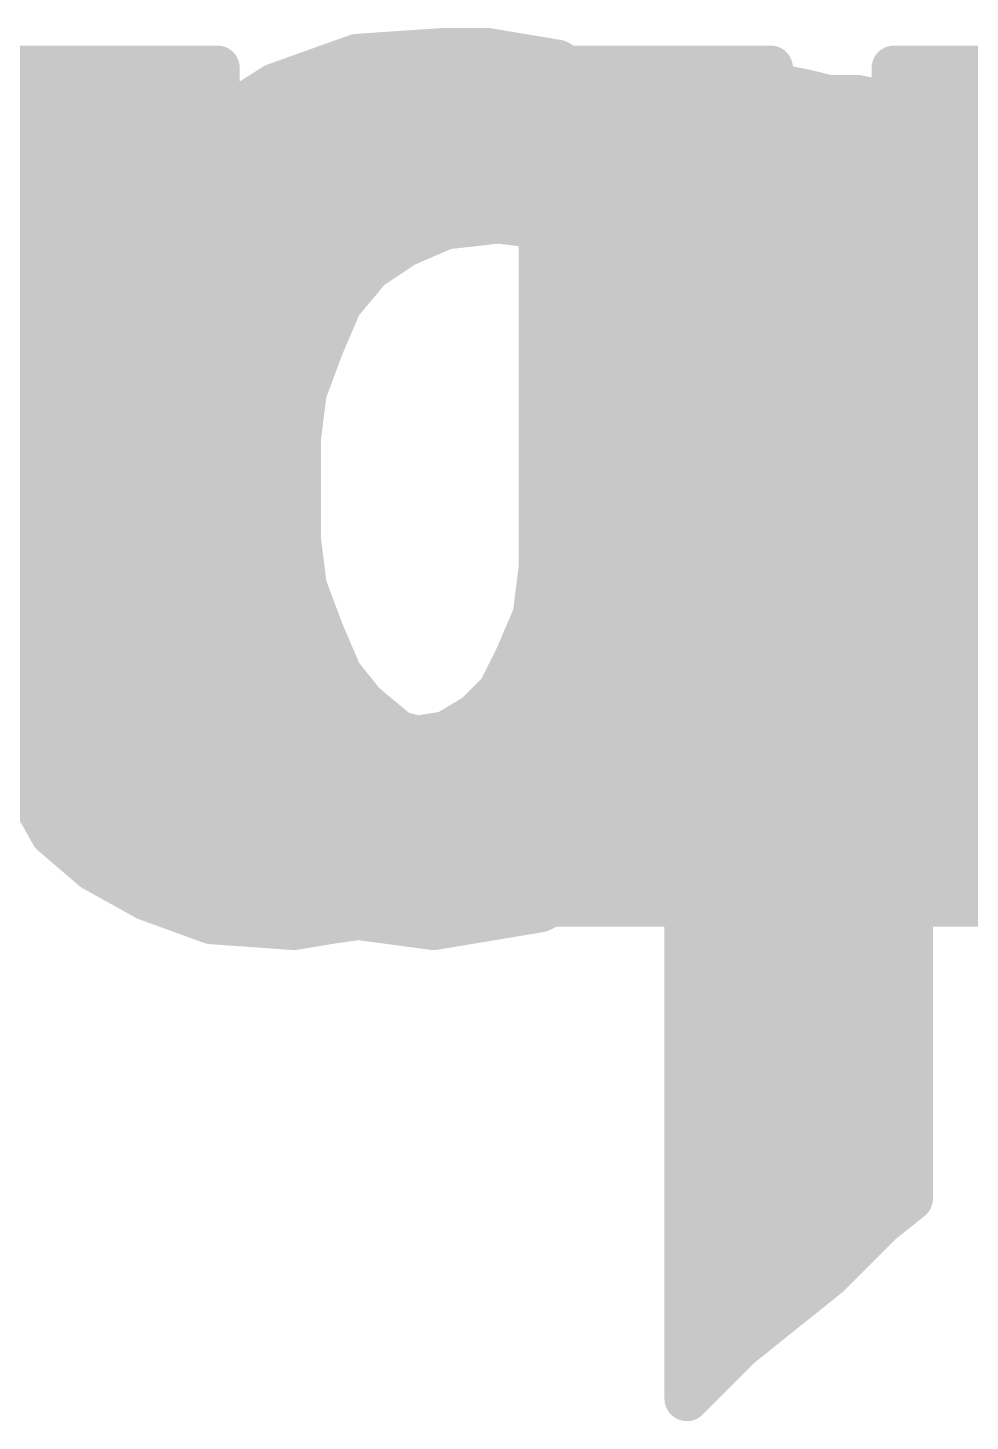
# Model space of a CAD drawing. Extents: x -27.9 to 58.7, y -12 to 40.1.
# Drawn here: x 15.107 to 16.708, y 19.874 to 22.24 of the extents above; entities that cross this region are included whole.
import ezdxf

# ---------------------------------------------------------------- set-up
doc = ezdxf.new("R2010")
doc.units = 0
doc.layers.add('21', color=41, linetype='CONTINUOUS')
doc.layers.add('22', color=40, linetype='CONTINUOUS')

msp = doc.modelspace()

# ---------------------------------------------------------------- linework, layer by layer
at = {"layer": '21', "const_width": 0.0762}
for points in [[(15.0486, 22.172), (15.4286, 22.172)], [(15.4286, 22.172), (15.4286, 21.372)], [(15.9786, 21.322), (15.9786, 22.172)], [(15.9786, 22.172), (16.3686, 22.172)], [(16.3686, 22.172), (16.3686, 20.752)], [(16.5786, 22.172), (16.9486, 22.172)], [(16.5786, 20.752), (16.5786, 22.172)], [(15.0486, 22.098), (15.4286, 22.098)], [(15.9786, 22.098), (16.3686, 22.098)], [(16.5786, 22.098), (16.9486, 22.098)], [(15.0486, 22.0218), (15.4286, 22.0218)], [(15.9786, 22.0218), (16.3686, 22.0218)], [(16.5786, 22.0218), (16.9486, 22.0218)], [(15.0486, 21.9456), (15.4286, 21.9456)], [(15.9786, 21.9456), (16.3686, 21.9456)], [(16.5786, 21.9456), (17.8535, 21.9456)], [(15.0486, 21.8694), (15.4286, 21.8694)], [(15.9786, 21.8694), (16.3686, 21.8694)], [(16.5786, 21.8694), (17.1076, 21.8694)], [(15.0486, 21.7932), (15.4286, 21.7932)], [(15.9786, 21.7932), (16.3686, 21.7932)], [(16.5786, 21.7932), (17.0333, 21.7932)], [(15.0486, 21.717), (15.4286, 21.717)], [(15.9786, 21.717), (16.3686, 21.717)], [(16.5786, 21.717), (16.9936, 21.717)], [(15.0486, 21.6408), (15.4286, 21.6408)], [(15.9786, 21.6408), (16.3686, 21.6408)], [(16.5786, 21.6408), (16.974, 21.6408)], [(15.0486, 21.5646), (15.4286, 21.5646)], [(15.9786, 21.5646), (16.3686, 21.5646)], [(16.5786, 21.5646), (16.9686, 21.5646)], [(15.0486, 21.4884), (15.4286, 21.4884)], [(15.9786, 21.4884), (16.3686, 21.4884)], [(16.5786, 21.4884), (16.9686, 21.4884)], [(15.0486, 21.4122), (15.4286, 21.4122)], [(15.9786, 21.4122), (16.3686, 21.4122)], [(16.5786, 21.4122), (16.9686, 21.4122)], [(15.4286, 21.372), (15.4486, 21.212)], [(15.0486, 21.336), (15.4331, 21.336)], [(15.9786, 21.336), (16.3686, 21.336)], [(16.5786, 21.336), (16.9686, 21.336)], [(15.9686, 21.242), (15.9786, 21.322)], [(15.0486, 21.2598), (15.4426, 21.2598)], [(15.9708, 21.2598), (16.3686, 21.2598)], [(16.5786, 21.2598), (16.9686, 21.2598)], [(15.9386, 21.172), (15.9686, 21.242)], [(15.4486, 21.212), (15.4586, 21.152)], [(15.0486, 21.1836), (15.4533, 21.1836)], [(15.0686, 21.062), (15.0486, 21.172)], [(15.9086, 21.112), (15.9386, 21.172)], [(15.9436, 21.1836), (16.3686, 21.1836)], [(16.5786, 21.1836), (16.9686, 21.1836)], [(15.4586, 21.152), (15.5186, 21.072)], [(15.0603, 21.1074), (15.4921, 21.1074)], [(15.8686, 21.072), (15.9086, 21.112)], [(15.904, 21.1074), (16.3686, 21.1074)], [(16.5786, 21.1074), (16.9686, 21.1074)], [(15.5186, 21.072), (15.5686, 21.042)], [(15.8186, 21.042), (15.8686, 21.072)], [(15.0986, 20.962), (15.0686, 21.062)], [(15.0778, 21.0312), (15.6234, 21.0312)], [(15.5686, 21.042), (15.6186, 21.032)], [(15.6186, 21.032), (15.6786, 21.022)], [(15.6786, 21.022), (15.7586, 21.032)], [(15.7522, 21.0312), (16.3686, 21.0312)], [(15.7586, 21.032), (15.8186, 21.042)], [(16.5786, 21.0312), (16.9686, 21.0312)], [(15.1486, 20.872), (15.0986, 20.962)], [(15.1025, 20.955), (16.3686, 20.955)], [(15.9886, 20.952), (15.9486, 20.892)], [(15.9986, 20.952), (15.9886, 20.952)], [(15.9986, 20.752), (15.9986, 20.952)], [(16.5786, 20.955), (16.9686, 20.955)], [(15.9486, 20.892), (15.9086, 20.842)], [(15.1448, 20.8788), (15.938, 20.8788)], [(15.2186, 20.812), (15.1486, 20.872)], [(15.9986, 20.8788), (16.3686, 20.8788)], [(16.5786, 20.8788), (16.9686, 20.8788)], [(15.9086, 20.842), (15.8586, 20.802)], [(15.3086, 20.762), (15.2186, 20.812)], [(15.2355, 20.8026), (15.8594, 20.8026)], [(15.8586, 20.802), (15.7986, 20.772)], [(15.9986, 20.8026), (16.3686, 20.8026)], [(16.5786, 20.8026), (16.9686, 20.8026)], [(15.4186, 20.722), (15.3086, 20.762)], [(15.7986, 20.772), (15.7486, 20.752)], [(15.7486, 20.752), (15.6886, 20.732)], [(16.3686, 20.752), (15.9986, 20.752)], [(16.9686, 20.752), (16.5786, 20.752)], [(15.4065, 20.7264), (15.6494, 20.7264)], [(15.5586, 20.712), (15.4186, 20.722)], [(15.6186, 20.722), (15.5586, 20.712)], [(15.6886, 20.732), (15.6186, 20.722)]]:
    msp.add_lwpolyline(points, dxfattribs=at)
at = {"layer": '21', "const_width": 0.0381}
for points in [[(15.4477, 22.172, 1), (15.4096, 22.172)], [(15.4286, 22.153, 1), (15.4286, 22.1911)], [(15.9977, 22.172, 1), (15.9596, 22.172)], [(15.9786, 22.1911, 1), (15.9786, 22.153)], [(16.3877, 22.172, 1), (16.3496, 22.172)], [(16.3686, 22.153, 1), (16.3686, 22.1911)], [(16.5786, 22.1911, 1), (16.5786, 22.153)], [(16.5977, 22.172, 1), (16.5596, 22.172)], [(15.4286, 22.079, 1), (15.4286, 22.1171)], [(15.9786, 22.1171, 1), (15.9786, 22.079)], [(16.3686, 22.079, 1), (16.3686, 22.1171)], [(16.5786, 22.1171, 1), (16.5786, 22.079)], [(15.4286, 22.0028, 1), (15.4286, 22.0409)], [(15.9786, 22.0409, 1), (15.9786, 22.0028)], [(16.3686, 22.0028, 1), (16.3686, 22.0409)], [(16.5786, 22.0409, 1), (16.5786, 22.0028)], [(15.4286, 21.9266, 1), (15.4286, 21.9647)], [(15.9786, 21.9647, 1), (15.9786, 21.9266)], [(16.3686, 21.9266, 1), (16.3686, 21.9647)], [(16.5786, 21.9647, 1), (16.5786, 21.9266)], [(15.4286, 21.8504, 1), (15.4286, 21.8885)], [(15.9786, 21.8885, 1), (15.9786, 21.8504)], [(16.3686, 21.8504, 1), (16.3686, 21.8885)], [(16.5786, 21.8885, 1), (16.5786, 21.8504)], [(15.4286, 21.7742, 1), (15.4286, 21.8123)], [(15.9786, 21.8123, 1), (15.9786, 21.7742)], [(16.3686, 21.7742, 1), (16.3686, 21.8123)], [(16.5786, 21.8123, 1), (16.5786, 21.7742)], [(15.4286, 21.698, 1), (15.4286, 21.7361)], [(15.9786, 21.7361, 1), (15.9786, 21.698)], [(16.3686, 21.698, 1), (16.3686, 21.7361)], [(16.5786, 21.7361, 1), (16.5786, 21.698)], [(15.4286, 21.6218, 1), (15.4286, 21.6599)], [(15.9786, 21.6599, 1), (15.9786, 21.6218)], [(16.3686, 21.6218, 1), (16.3686, 21.6599)], [(16.5786, 21.6599, 1), (16.5786, 21.6218)], [(15.4286, 21.5456, 1), (15.4286, 21.5837)], [(15.9786, 21.5837, 1), (15.9786, 21.5456)], [(16.3686, 21.5456, 1), (16.3686, 21.5837)], [(16.5786, 21.5837, 1), (16.5786, 21.5456)], [(15.4286, 21.4694, 1), (15.4286, 21.5075)], [(15.9786, 21.5075, 1), (15.9786, 21.4694)], [(16.3686, 21.4694, 1), (16.3686, 21.5075)], [(16.5786, 21.5075, 1), (16.5786, 21.4694)], [(15.4286, 21.3932, 1), (15.4286, 21.4313)], [(15.9786, 21.4313, 1), (15.9786, 21.3932)], [(16.3686, 21.3932, 1), (16.3686, 21.4313)], [(16.5786, 21.4313, 1), (16.5786, 21.3932)], [(15.4475, 21.3744, 1), (15.4097, 21.3696)], [(15.4096, 21.372, 1), (15.4477, 21.372)], [(15.4331, 21.317, 1), (15.4331, 21.3551)], [(15.9786, 21.3551, 1), (15.9786, 21.317)], [(16.3686, 21.317, 1), (16.3686, 21.3551)], [(16.5786, 21.3551, 1), (16.5786, 21.317)], [(15.9975, 21.3196, 1), (15.9597, 21.3244)], [(15.9596, 21.322, 1), (15.9977, 21.322)], [(15.4426, 21.2408, 1), (15.4426, 21.2789)], [(15.9708, 21.2789, 1), (15.9708, 21.2408)], [(16.3686, 21.2408, 1), (16.3686, 21.2789)], [(16.5786, 21.2789, 1), (16.5786, 21.2408)], [(15.9861, 21.2345, 1), (15.9511, 21.2495)], [(15.4674, 21.2151, 1), (15.4298, 21.2089)], [(15.9497, 21.2444, 1), (15.9875, 21.2396)], [(15.4297, 21.2096, 1), (15.4675, 21.2144)], [(15.4533, 21.1646, 1), (15.4533, 21.2027)], [(15.9556, 21.1635, 1), (15.9216, 21.1805)], [(15.9436, 21.2027, 1), (15.9436, 21.1646)], [(16.3686, 21.1646, 1), (16.3686, 21.2027)], [(16.5786, 21.2027, 1), (16.5786, 21.1646)], [(15.4738, 21.1634, 1), (15.4434, 21.1406)], [(15.9211, 21.1795, 1), (15.9561, 21.1645)], [(15.4398, 21.1489, 1), (15.4774, 21.1551)], [(15.4921, 21.0884, 1), (15.4921, 21.1265)], [(15.904, 21.1265, 1), (15.904, 21.0884)], [(15.8916, 21.1205, 1), (15.9256, 21.1035)], [(15.9221, 21.0985, 1), (15.8951, 21.1255)], [(16.3686, 21.0884, 1), (16.3686, 21.1265)], [(16.5786, 21.1265, 1), (16.5786, 21.0884)], [(15.5284, 21.0883, 1), (15.5088, 21.0557)], [(15.8784, 21.0557, 1), (15.8588, 21.0883)], [(15.5034, 21.0606, 1), (15.5338, 21.0834)], [(15.8551, 21.0855, 1), (15.8821, 21.0585)], [(15.5723, 21.0607, 1), (15.5649, 21.0233)], [(15.5588, 21.0257, 1), (15.5784, 21.0583)], [(15.6217, 21.0508, 1), (15.6155, 21.0132)], [(15.6149, 21.0133, 1), (15.6223, 21.0507)], [(15.6234, 21.0122, 1), (15.6234, 21.0503)], [(15.7522, 21.0503, 1), (15.7522, 21.0122)], [(15.7555, 21.0508, 1), (15.7617, 21.0132)], [(15.761, 21.0131, 1), (15.7562, 21.0509)], [(15.8088, 21.0583, 1), (15.8284, 21.0257)], [(15.8217, 21.0232, 1), (15.8155, 21.0608)], [(16.3686, 21.0122, 1), (16.3686, 21.0503)], [(16.5786, 21.0503, 1), (16.5786, 21.0122)], [(15.6762, 21.0409, 1), (15.681, 21.0031)], [(15.6755, 21.0032, 1), (15.6817, 21.0408)], [(15.1153, 20.9713, 1), (15.0819, 20.9527)], [(15.1025, 20.9741, 1), (15.1025, 20.936)], [(15.9886, 20.9711, 1), (15.9886, 20.933)], [(16.0045, 20.9414, 1), (15.9727, 20.9626)], [(16.0176, 20.952, 1), (15.9796, 20.952)], [(15.9986, 20.933, 1), (15.9986, 20.9711)], [(16.3686, 20.936, 1), (16.3686, 20.9741)], [(16.5786, 20.9741, 1), (16.5786, 20.936)], [(15.0804, 20.9565, 1), (15.1168, 20.9675)], [(15.9327, 20.9026, 1), (15.9645, 20.8814)], [(15.9635, 20.8801, 1), (15.9337, 20.9039)], [(15.1448, 20.8979, 1), (15.1448, 20.8598)], [(15.161, 20.8865, 1), (15.1362, 20.8575)], [(15.1319, 20.8627, 1), (15.1653, 20.8813)], [(15.938, 20.8598, 1), (15.938, 20.8979)], [(15.9986, 20.8979, 1), (15.9986, 20.8598)], [(16.3686, 20.8598, 1), (16.3686, 20.8979)], [(16.5786, 20.8979, 1), (16.5786, 20.8598)], [(15.8937, 20.8539, 1), (15.9235, 20.8301)], [(15.9205, 20.8271, 1), (15.8967, 20.8569)], [(15.2279, 20.8287, 1), (15.2093, 20.7953)], [(15.2062, 20.7975, 1), (15.231, 20.8265)], [(15.2355, 20.8217, 1), (15.2355, 20.7836)], [(15.8467, 20.8169, 1), (15.8705, 20.7871)], [(15.8671, 20.785, 1), (15.8501, 20.819)], [(15.8594, 20.7836, 1), (15.8594, 20.8217)], [(15.9986, 20.8217, 1), (15.9986, 20.7836)], [(16.3686, 20.7836, 1), (16.3686, 20.8217)], [(16.5786, 20.8217, 1), (16.5786, 20.7836)], [(15.3151, 20.7799, 1), (15.3021, 20.7441)], [(15.7901, 20.789, 1), (15.8071, 20.755)], [(15.8057, 20.7543, 1), (15.7915, 20.7897)], [(15.2993, 20.7453, 1), (15.3179, 20.7787)], [(15.7415, 20.7697, 1), (15.7557, 20.7343)], [(15.7546, 20.7339, 1), (15.7426, 20.7701)], [(15.9986, 20.7711, 1), (15.9986, 20.733)], [(16.3686, 20.733, 1), (16.3686, 20.7711)], [(16.5786, 20.7711, 1), (16.5786, 20.733)], [(15.4065, 20.7455, 1), (15.4065, 20.7074)], [(15.42, 20.741, 1), (15.4172, 20.703)], [(15.4121, 20.7041, 1), (15.4251, 20.7399)], [(15.6159, 20.7409, 1), (15.6213, 20.7031)], [(15.6217, 20.7032, 1), (15.6155, 20.7408)], [(15.6494, 20.7074, 1), (15.6494, 20.7455)], [(15.6826, 20.7501, 1), (15.6946, 20.7139)], [(15.6913, 20.7131, 1), (15.6859, 20.7509)], [(15.9796, 20.752, 1), (16.0176, 20.752)], [(16.3496, 20.752, 1), (16.3877, 20.752)], [(16.5596, 20.752, 1), (16.5977, 20.752)], [(15.5555, 20.7308, 1), (15.5617, 20.6932)], [(15.5572, 20.693, 1), (15.56, 20.731)]]:
    msp.add_lwpolyline(points, format="xyb", dxfattribs=at)
at = {"layer": '22', "const_width": 0.0762}
for points in [[(15.6666, 22.192), (15.5266, 22.142)], [(15.8166, 22.202), (15.6666, 22.192)], [(15.8866, 22.202), (15.8166, 22.202)], [(16.0066, 22.182), (15.8866, 22.202)], [(16.1066, 22.122), (16.0066, 22.182)], [(15.6168, 22.1742), (16.0196, 22.1742)], [(16.3366, 22.152), (16.2366, 22.172)], [(16.2366, 22.172), (16.2366, 21.992)], [(15.5266, 22.142), (15.4166, 22.072)], [(16.3766, 22.142), (16.3366, 22.152)], [(16.4266, 22.132), (16.3766, 22.142)], [(16.1566, 22.082), (16.1066, 22.122)], [(16.4666, 22.122), (16.4266, 22.132)], [(16.5166, 22.122), (16.4666, 22.122)], [(16.5666, 22.112), (16.5166, 22.122)], [(16.6066, 22.102), (16.5666, 22.112)], [(15.4575, 22.098), (16.1366, 22.098)], [(16.2366, 22.098), (16.6066, 22.098)], [(16.6066, 20.252), (16.6066, 22.102)], [(15.4166, 22.072), (15.3266, 21.972)], [(16.1966, 22.042), (16.1566, 22.082)], [(16.2366, 21.992), (16.1966, 22.042)], [(15.3714, 22.0218), (16.2128, 22.0218)], [(16.2366, 22.0218), (16.6066, 22.0218)], [(15.3266, 21.972), (15.2566, 21.862)], [(15.3098, 21.9456), (16.6066, 21.9456)], [(15.7466, 21.872), (15.8166, 21.902)], [(15.8166, 21.902), (15.9066, 21.912)], [(15.9066, 21.912), (15.9866, 21.902)], [(15.9866, 21.902), (16.0666, 21.872)], [(15.2566, 21.862), (15.2166, 21.732)], [(15.2613, 21.8694), (15.7427, 21.8694)], [(15.6866, 21.832), (15.7466, 21.872)], [(16.0666, 21.872), (16.1166, 21.832)], [(16.0699, 21.8694), (16.6066, 21.8694)], [(15.6366, 21.772), (15.6866, 21.832)], [(16.1166, 21.832), (16.1666, 21.772)], [(15.2354, 21.7932), (15.6543, 21.7932)], [(16.1489, 21.7932), (16.6066, 21.7932)], [(15.6066, 21.702), (15.6366, 21.772)], [(16.1666, 21.772), (16.1966, 21.702)], [(15.2166, 21.732), (15.1866, 21.592)], [(15.2134, 21.717), (15.613, 21.717)], [(16.1902, 21.717), (16.6066, 21.717)], [(15.5766, 21.622), (15.6066, 21.702)], [(16.1966, 21.702), (16.2266, 21.622)], [(15.1971, 21.6408), (15.5837, 21.6408)], [(16.2196, 21.6408), (16.6066, 21.6408)], [(15.5666, 21.542), (15.5766, 21.622)], [(16.2266, 21.622), (16.2366, 21.542)], [(15.1866, 21.592), (15.1766, 21.442)], [(15.1848, 21.5646), (15.5694, 21.5646)], [(16.2338, 21.5646), (16.6066, 21.5646)], [(15.5666, 21.452), (15.5666, 21.542)], [(16.2366, 21.542), (16.2366, 21.372)], [(15.1797, 21.4884), (15.5666, 21.4884)], [(16.2366, 21.4884), (16.6066, 21.4884)], [(15.5666, 21.452), (15.1766, 21.442)], [(15.1766, 21.442), (15.5666, 21.452)], [(15.5666, 21.372), (15.5666, 21.452)], [(15.1766, 21.442), (15.1866, 21.302)], [(15.1787, 21.4122), (15.5666, 21.4122)], [(16.2366, 21.4122), (16.6066, 21.4122)], [(15.5766, 21.292), (15.5666, 21.372)], [(16.2366, 21.372), (16.1966, 21.212)], [(15.1842, 21.336), (15.5711, 21.336)], [(16.2276, 21.336), (16.6066, 21.336)], [(15.1866, 21.302), (15.2166, 21.172)], [(15.6066, 21.212), (15.5766, 21.292)], [(15.1963, 21.2598), (15.5887, 21.2598)], [(16.2086, 21.2598), (16.6066, 21.2598)], [(15.2666, 21.052), (15.6066, 21.212)], [(15.6066, 21.212), (15.2666, 21.052)], [(15.6366, 21.142), (15.6066, 21.212)], [(16.1966, 21.212), (16.1666, 21.142)], [(15.2139, 21.1836), (15.5463, 21.1836)], [(15.2166, 21.172), (15.2666, 21.052)], [(15.5463, 21.1836), (15.6188, 21.1836)], [(16.1844, 21.1836), (16.6066, 21.1836)], [(15.6766, 21.092), (15.6366, 21.142)], [(16.1666, 21.142), (16.1166, 21.092)], [(15.2435, 21.1074), (15.3843, 21.1074)], [(15.3843, 21.1074), (15.6643, 21.1074)], [(16.132, 21.1074), (16.6066, 21.1074)], [(15.7366, 21.042), (15.6766, 21.092)], [(16.1166, 21.092), (16.0566, 21.042)], [(15.2666, 21.052), (15.3266, 20.942)], [(15.2779, 21.0312), (15.7798, 21.0312)], [(15.8166, 21.022), (15.7366, 21.042)], [(15.8966, 21.012), (15.8166, 21.022)], [(15.9866, 21.022), (15.8966, 21.012)], [(16.0566, 21.042), (15.9866, 21.022)], [(16.0188, 21.0312), (16.6066, 21.0312)], [(15.3195, 20.955), (16.6066, 20.955)], [(15.3266, 20.942), (15.4166, 20.852)], [(16.1366, 20.832), (16.2166, 20.932)], [(16.2166, 20.932), (16.2266, 20.932)], [(16.2266, 20.932), (16.2266, 19.912)], [(15.3898, 20.8788), (16.174, 20.8788)], [(16.2266, 20.8788), (16.6066, 20.8788)], [(15.4166, 20.852), (15.5266, 20.772)], [(16.0366, 20.772), (16.1366, 20.832)], [(15.4845, 20.8026), (16.0876, 20.8026)], [(16.2266, 20.8026), (16.6066, 20.8026)], [(15.5266, 20.772), (15.6466, 20.732)], [(15.9766, 20.742), (16.0366, 20.772)], [(15.7966, 20.712), (15.9766, 20.742)], [(15.6466, 20.732), (15.7966, 20.712)], [(15.6886, 20.7264), (15.883, 20.7264)], [(16.2266, 20.7264), (16.6066, 20.7264)], [(16.2266, 20.6502), (16.6066, 20.6502)], [(16.2266, 20.574), (16.6066, 20.574)], [(16.2266, 20.4978), (16.6066, 20.4978)], [(16.2266, 20.4216), (16.6066, 20.4216)], [(16.2266, 20.3454), (16.6066, 20.3454)], [(16.2266, 20.2692), (16.6066, 20.2692)], [(16.5566, 20.212), (16.6066, 20.252)], [(16.4666, 20.122), (16.5566, 20.212)], [(16.2266, 20.193), (16.5376, 20.193)], [(16.2266, 20.1168), (16.4601, 20.1168)], [(16.3166, 20.002), (16.4666, 20.122)], [(16.2266, 20.0406), (16.3649, 20.0406)], [(16.2266, 19.912), (16.3166, 20.002)], [(16.2266, 19.9644), (16.279, 19.9644)]]:
    msp.add_lwpolyline(points, dxfattribs=at)
at = {"layer": '22', "const_width": 0.0381}
for points in [[(15.6653, 22.211, 1), (15.6679, 22.173)], [(15.673, 22.1741, 1), (15.6602, 22.2099)], [(15.8166, 22.2211, 1), (15.8166, 22.183)], [(15.8179, 22.183, 1), (15.8153, 22.221)], [(15.8897, 22.2208, 1), (15.8835, 22.1832)], [(15.8866, 22.183, 1), (15.8866, 22.2211)], [(16.0164, 22.1983, 1), (15.9968, 22.1657)], [(16.0035, 22.1632, 1), (16.0097, 22.2008)], [(15.6168, 22.1933, 1), (15.6168, 22.1552)], [(16.0196, 22.1552, 1), (16.0196, 22.1933)], [(16.2403, 22.1907, 1), (16.2329, 22.1533)], [(16.2556, 22.172, 1), (16.2175, 22.172)], [(15.5202, 22.1599, 1), (15.533, 22.1241)], [(15.5368, 22.1259, 1), (15.5164, 22.1581)], [(16.3412, 22.1705, 1), (16.332, 22.1335)], [(16.3329, 22.1333, 1), (16.3403, 22.1707)], [(16.3803, 22.1607, 1), (16.3729, 22.1233)], [(16.372, 22.1235, 1), (16.3812, 22.1605)], [(16.1185, 22.1369, 1), (16.0947, 22.1071)], [(16.0968, 22.1057, 1), (16.1164, 22.1383)], [(16.4312, 22.1505, 1), (16.422, 22.1135)], [(16.4229, 22.1133, 1), (16.4303, 22.1507)], [(16.4666, 22.141, 1), (16.4666, 22.1029)], [(16.462, 22.1035, 1), (16.4712, 22.1405)], [(16.5203, 22.1407, 1), (16.5129, 22.1033)], [(16.5166, 22.1029, 1), (16.5166, 22.141)], [(16.5712, 22.1305, 1), (16.562, 22.0935)], [(16.5629, 22.0933, 1), (16.5703, 22.1307)], [(15.4575, 22.1171, 1), (15.4575, 22.079)], [(16.1366, 22.079, 1), (16.1366, 22.1171)], [(16.2366, 22.1171, 1), (16.2366, 22.079)], [(16.6257, 22.102, 1), (16.5876, 22.102)], [(16.602, 22.0835, 1), (16.6112, 22.1205)], [(16.6066, 22.079, 1), (16.6066, 22.1171)], [(15.4064, 22.0881, 1), (15.4268, 22.0559)], [(15.4308, 22.0593, 1), (15.4024, 22.0847)], [(16.1701, 22.0955, 1), (16.1431, 22.0685)], [(16.1447, 22.0671, 1), (16.1685, 22.0969)], [(16.2115, 22.0539, 1), (16.1817, 22.0301)], [(15.3714, 22.0409, 1), (15.3714, 22.0028)], [(16.1831, 22.0285, 1), (16.2101, 22.0555)], [(16.2128, 22.0028, 1), (16.2128, 22.0409)], [(16.2366, 22.0409, 1), (16.2366, 22.0028)], [(16.6066, 22.0028, 1), (16.6066, 22.0409)], [(15.3427, 21.9618, 1), (15.3105, 21.9822)], [(16.2175, 21.992, 1), (16.2556, 21.992)], [(16.2217, 21.9801, 1), (16.2515, 22.0039)], [(15.3098, 21.9647, 1), (15.3098, 21.9266)], [(15.3124, 21.9847, 1), (15.3408, 21.9593)], [(16.6066, 21.9266, 1), (16.6066, 21.9647)], [(15.8145, 21.9209, 1), (15.8187, 21.8831)], [(15.8241, 21.8845, 1), (15.8091, 21.9195)], [(15.909, 21.9309, 1), (15.9042, 21.8931)], [(15.9087, 21.8931, 1), (15.9045, 21.9309)], [(15.9933, 21.9198, 1), (15.9799, 21.8842)], [(15.9842, 21.8831, 1), (15.989, 21.9209)], [(15.2405, 21.8722, 1), (15.2727, 21.8518)], [(15.2748, 21.8564, 1), (15.2384, 21.8676)], [(15.2613, 21.8885, 1), (15.2613, 21.8504)], [(15.7391, 21.8895, 1), (15.7541, 21.8545)], [(15.7572, 21.8561, 1), (15.736, 21.8879)], [(15.7427, 21.8504, 1), (15.7427, 21.8885)], [(16.0785, 21.8869, 1), (16.0547, 21.8571)], [(16.0699, 21.8885, 1), (16.0699, 21.8504)], [(16.0599, 21.8542, 1), (16.0733, 21.8898)], [(16.6066, 21.8504, 1), (16.6066, 21.8885)], [(15.676, 21.8479, 1), (15.6972, 21.8161)], [(15.7012, 21.8198, 1), (15.672, 21.8442)], [(16.1312, 21.8442, 1), (16.102, 21.8198)], [(16.1047, 21.8171, 1), (16.1285, 21.8469)], [(15.2354, 21.8123, 1), (15.2354, 21.7742)], [(15.6543, 21.7742, 1), (15.6543, 21.8123)], [(16.1489, 21.8123, 1), (16.1489, 21.7742)], [(16.6066, 21.7742, 1), (16.6066, 21.8123)], [(15.622, 21.7842, 1), (15.6512, 21.7598)], [(15.6541, 21.7645, 1), (15.6191, 21.7795)], [(16.1841, 21.7795, 1), (16.1491, 21.7645)], [(16.152, 21.7598, 1), (16.1812, 21.7842)], [(15.2352, 21.728, 1), (15.198, 21.736)], [(15.2134, 21.7361, 1), (15.2134, 21.698)], [(15.1984, 21.7376, 1), (15.2348, 21.7264)], [(15.613, 21.698, 1), (15.613, 21.7361)], [(16.1902, 21.7361, 1), (16.1902, 21.698)], [(16.6066, 21.698, 1), (16.6066, 21.7361)], [(15.5891, 21.7095, 1), (15.6241, 21.6945)], [(15.6244, 21.6953, 1), (15.5888, 21.7087)], [(16.2144, 21.7087, 1), (16.1788, 21.6953)], [(16.1791, 21.6945, 1), (16.2141, 21.7095)], [(15.1971, 21.6599, 1), (15.1971, 21.6218)], [(15.5837, 21.6218, 1), (15.5837, 21.6599)], [(16.2196, 21.6599, 1), (16.2196, 21.6218)], [(16.6066, 21.6218, 1), (16.6066, 21.6599)], [(15.5955, 21.6196, 1), (15.5577, 21.6244)], [(16.2455, 21.6244, 1), (16.2077, 21.6196)], [(15.2056, 21.5907, 1), (15.1676, 21.5933)], [(15.5588, 21.6287, 1), (15.5944, 21.6153)], [(16.2088, 21.6153, 1), (16.2444, 21.6287)], [(15.168, 21.596, 1), (15.2052, 21.588)], [(15.1848, 21.5837, 1), (15.1848, 21.5456)], [(15.5694, 21.5456, 1), (15.5694, 21.5837)], [(16.2338, 21.5837, 1), (16.2338, 21.5456)], [(16.6066, 21.5456, 1), (16.6066, 21.5837)], [(15.5857, 21.542, 1), (15.5476, 21.542)], [(15.5477, 21.5444, 1), (15.5855, 21.5396)], [(16.2556, 21.542, 1), (16.2175, 21.542)], [(16.2177, 21.5396, 1), (16.2555, 21.5444)], [(15.1797, 21.5075, 1), (15.1797, 21.4694)], [(15.5666, 21.4694, 1), (15.5666, 21.5075)], [(16.2366, 21.5075, 1), (16.2366, 21.4694)], [(16.6066, 21.4694, 1), (16.6066, 21.5075)], [(15.5857, 21.452, 1), (15.5476, 21.452)], [(15.5671, 21.433, 1), (15.5661, 21.471)], [(15.5671, 21.433, 1), (15.5661, 21.471)], [(15.1956, 21.4434, 1), (15.1576, 21.4406)], [(15.1761, 21.461, 1), (15.1771, 21.423)], [(15.1761, 21.461, 1), (15.1771, 21.423)], [(15.1576, 21.4433, 1), (15.1956, 21.4407)], [(15.5476, 21.452, 1), (15.5857, 21.452)], [(15.1787, 21.4313, 1), (15.1787, 21.3932)], [(15.5666, 21.3932, 1), (15.5666, 21.4313)], [(16.2366, 21.4313, 1), (16.2366, 21.3932)], [(16.6066, 21.3932, 1), (16.6066, 21.4313)], [(15.5855, 21.3744, 1), (15.5477, 21.3696)], [(16.2551, 21.3674, 1), (16.2181, 21.3766)], [(15.1842, 21.3551, 1), (15.1842, 21.317)], [(15.5476, 21.372, 1), (15.5857, 21.372)], [(15.5711, 21.317, 1), (15.5711, 21.3551)], [(16.2276, 21.3551, 1), (16.2276, 21.317)], [(16.2175, 21.372, 1), (16.2556, 21.372)], [(16.6066, 21.317, 1), (16.6066, 21.3551)], [(15.2052, 21.3063, 1), (15.168, 21.2977)], [(15.1676, 21.3006, 1), (15.2056, 21.3034)], [(15.5944, 21.2987, 1), (15.5588, 21.2853)], [(15.1963, 21.2789, 1), (15.1963, 21.2408)], [(15.5577, 21.2896, 1), (15.5955, 21.2944)], [(15.5887, 21.2408, 1), (15.5887, 21.2789)], [(16.2086, 21.2789, 1), (16.2086, 21.2408)], [(16.6066, 21.2408, 1), (16.6066, 21.2789)], [(15.6241, 21.2195, 1), (15.5891, 21.2045)], [(15.6147, 21.1948, 1), (15.5985, 21.2292)], [(15.6147, 21.1948, 1), (15.5985, 21.2292)], [(16.2141, 21.2045, 1), (16.1791, 21.2195)], [(15.5888, 21.2053, 1), (15.6244, 21.2187)], [(16.1781, 21.2166, 1), (16.2151, 21.2074)], [(15.2139, 21.2027, 1), (15.2139, 21.1646)], [(15.2342, 21.1793, 1), (15.199, 21.1647)], [(15.5463, 21.2027, 1), (15.5463, 21.1646)], [(15.5463, 21.1646, 1), (15.5463, 21.2027)], [(15.6188, 21.1646, 1), (15.6188, 21.2027)], [(16.1844, 21.2027, 1), (16.1844, 21.1646)], [(16.6066, 21.1646, 1), (16.6066, 21.2027)], [(15.198, 21.1677, 1), (15.2352, 21.1763)], [(15.6515, 21.1539, 1), (15.6217, 21.1301)], [(16.1801, 21.1285, 1), (16.1531, 21.1555)], [(15.6191, 21.1345, 1), (15.6541, 21.1495)], [(16.1491, 21.1495, 1), (16.1841, 21.1345)], [(15.2435, 21.1265, 1), (15.2435, 21.0884)], [(15.3843, 21.1265, 1), (15.3843, 21.0884)], [(15.3843, 21.0884, 1), (15.3843, 21.1265)], [(15.6643, 21.0884, 1), (15.6643, 21.1265)], [(16.132, 21.1265, 1), (16.132, 21.0884)], [(16.6066, 21.0884, 1), (16.6066, 21.1265)], [(15.6888, 21.1066, 1), (15.6644, 21.0774)], [(15.6617, 21.0801, 1), (15.6915, 21.1039)], [(16.1031, 21.1055, 1), (16.1301, 21.0785)], [(16.1288, 21.0774, 1), (16.1044, 21.1066)], [(15.2833, 21.0611, 1), (15.2499, 21.0429)], [(15.2585, 21.0692, 1), (15.2747, 21.0348)], [(15.2585, 21.0692, 1), (15.2747, 21.0348)], [(15.249, 21.0447, 1), (15.2842, 21.0593)], [(15.2779, 21.0503, 1), (15.2779, 21.0122)], [(15.7412, 21.0605, 1), (15.732, 21.0235)], [(15.7244, 21.0274, 1), (15.7488, 21.0566)], [(15.7798, 21.0122, 1), (15.7798, 21.0503)], [(15.819, 21.0409, 1), (15.8142, 21.0031)], [(15.9887, 21.0031, 1), (15.9845, 21.0409)], [(16.0188, 21.0503, 1), (16.0188, 21.0122)], [(16.0444, 21.0566, 1), (16.0688, 21.0274)], [(16.0618, 21.0237, 1), (16.0514, 21.0603)], [(16.6066, 21.0122, 1), (16.6066, 21.0503)], [(15.812, 21.0035, 1), (15.8212, 21.0405)], [(15.8945, 21.0309, 1), (15.8987, 20.9931)], [(15.8942, 20.9931, 1), (15.899, 21.0309)], [(15.9814, 21.0403, 1), (15.9918, 21.0037)], [(15.3195, 20.9741, 1), (15.3195, 20.936)], [(16.6066, 20.936, 1), (16.6066, 20.9741)], [(15.3401, 20.9555, 1), (15.3131, 20.9285)], [(15.3099, 20.9329, 1), (15.3433, 20.9511)], [(16.2166, 20.9511, 1), (16.2166, 20.913)], [(16.2315, 20.9201, 1), (16.2017, 20.9439)], [(16.2457, 20.932, 1), (16.2076, 20.932)], [(16.2266, 20.913, 1), (16.2266, 20.9511)], [(15.3898, 20.8979, 1), (15.3898, 20.8598)], [(16.174, 20.8598, 1), (16.174, 20.8979)], [(16.2266, 20.8979, 1), (16.2266, 20.8598)], [(16.6066, 20.8598, 1), (16.6066, 20.8979)], [(15.4278, 20.8674, 1), (15.4054, 20.8366)], [(15.4031, 20.8385, 1), (15.4301, 20.8655)], [(16.1217, 20.8439, 1), (16.1515, 20.8201)], [(16.1464, 20.8157, 1), (16.1268, 20.8483)], [(15.4845, 20.8217, 1), (15.4845, 20.7836)], [(16.0876, 20.7836, 1), (16.0876, 20.8217)], [(16.2266, 20.8217, 1), (16.2266, 20.7836)], [(16.6066, 20.7836, 1), (16.6066, 20.8217)], [(15.5326, 20.7901, 1), (15.5206, 20.7539)], [(15.5154, 20.7566, 1), (15.5378, 20.7874)], [(16.0268, 20.7883, 1), (16.0464, 20.7557)], [(16.0451, 20.755, 1), (16.0281, 20.789)], [(15.9681, 20.759, 1), (15.9851, 20.725)], [(15.9797, 20.7232, 1), (15.9735, 20.7608)], [(15.6491, 20.7509, 1), (15.6441, 20.7131)], [(15.6406, 20.7139, 1), (15.6526, 20.7501)], [(15.6886, 20.7455, 1), (15.6886, 20.7074)], [(15.883, 20.7074, 1), (15.883, 20.7455)], [(16.2266, 20.7455, 1), (16.2266, 20.7074)], [(16.6066, 20.7074, 1), (16.6066, 20.7455)], [(15.7935, 20.7308, 1), (15.7997, 20.6932)], [(15.7941, 20.6931, 1), (15.7991, 20.7309)], [(16.2266, 20.6693, 1), (16.2266, 20.6312)], [(16.6066, 20.6312, 1), (16.6066, 20.6693)], [(16.2266, 20.5931, 1), (16.2266, 20.555)], [(16.6066, 20.555, 1), (16.6066, 20.5931)], [(16.2266, 20.5169, 1), (16.2266, 20.4788)], [(16.6066, 20.4788, 1), (16.6066, 20.5169)], [(16.2266, 20.4407, 1), (16.2266, 20.4026)], [(16.6066, 20.4026, 1), (16.6066, 20.4407)], [(16.2266, 20.3645, 1), (16.2266, 20.3264)], [(16.6066, 20.3264, 1), (16.6066, 20.3645)], [(16.2266, 20.2883, 1), (16.2266, 20.2502)], [(16.6066, 20.2502, 1), (16.6066, 20.2883)], [(16.6185, 20.2371, 1), (16.5947, 20.2669)], [(16.5876, 20.252, 1), (16.6257, 20.252)], [(16.5447, 20.2269, 1), (16.5685, 20.1971)], [(16.5701, 20.1985, 1), (16.5431, 20.2255)], [(16.2266, 20.2121, 1), (16.2266, 20.174)], [(16.5376, 20.174, 1), (16.5376, 20.2121)], [(16.2266, 20.1359, 1), (16.2266, 20.0978)], [(16.4531, 20.1355, 1), (16.4801, 20.1085)], [(16.4785, 20.1071, 1), (16.4547, 20.1369)], [(16.4601, 20.0978, 1), (16.4601, 20.1359)], [(16.2266, 20.0597, 1), (16.2266, 20.0216)], [(16.3649, 20.0216, 1), (16.3649, 20.0597)], [(16.3047, 20.0169, 1), (16.3285, 19.9871)], [(16.3301, 19.9885, 1), (16.3031, 20.0155)], [(16.2266, 19.9835, 1), (16.2266, 19.9454)], [(16.279, 19.9454, 1), (16.279, 19.9835)], [(16.2131, 19.9255, 1), (16.2401, 19.8985)], [(16.2076, 19.912, 1), (16.2457, 19.912)]]:
    msp.add_lwpolyline(points, format="xyb", dxfattribs=at)

doc.saveas('drawing.dxf')
